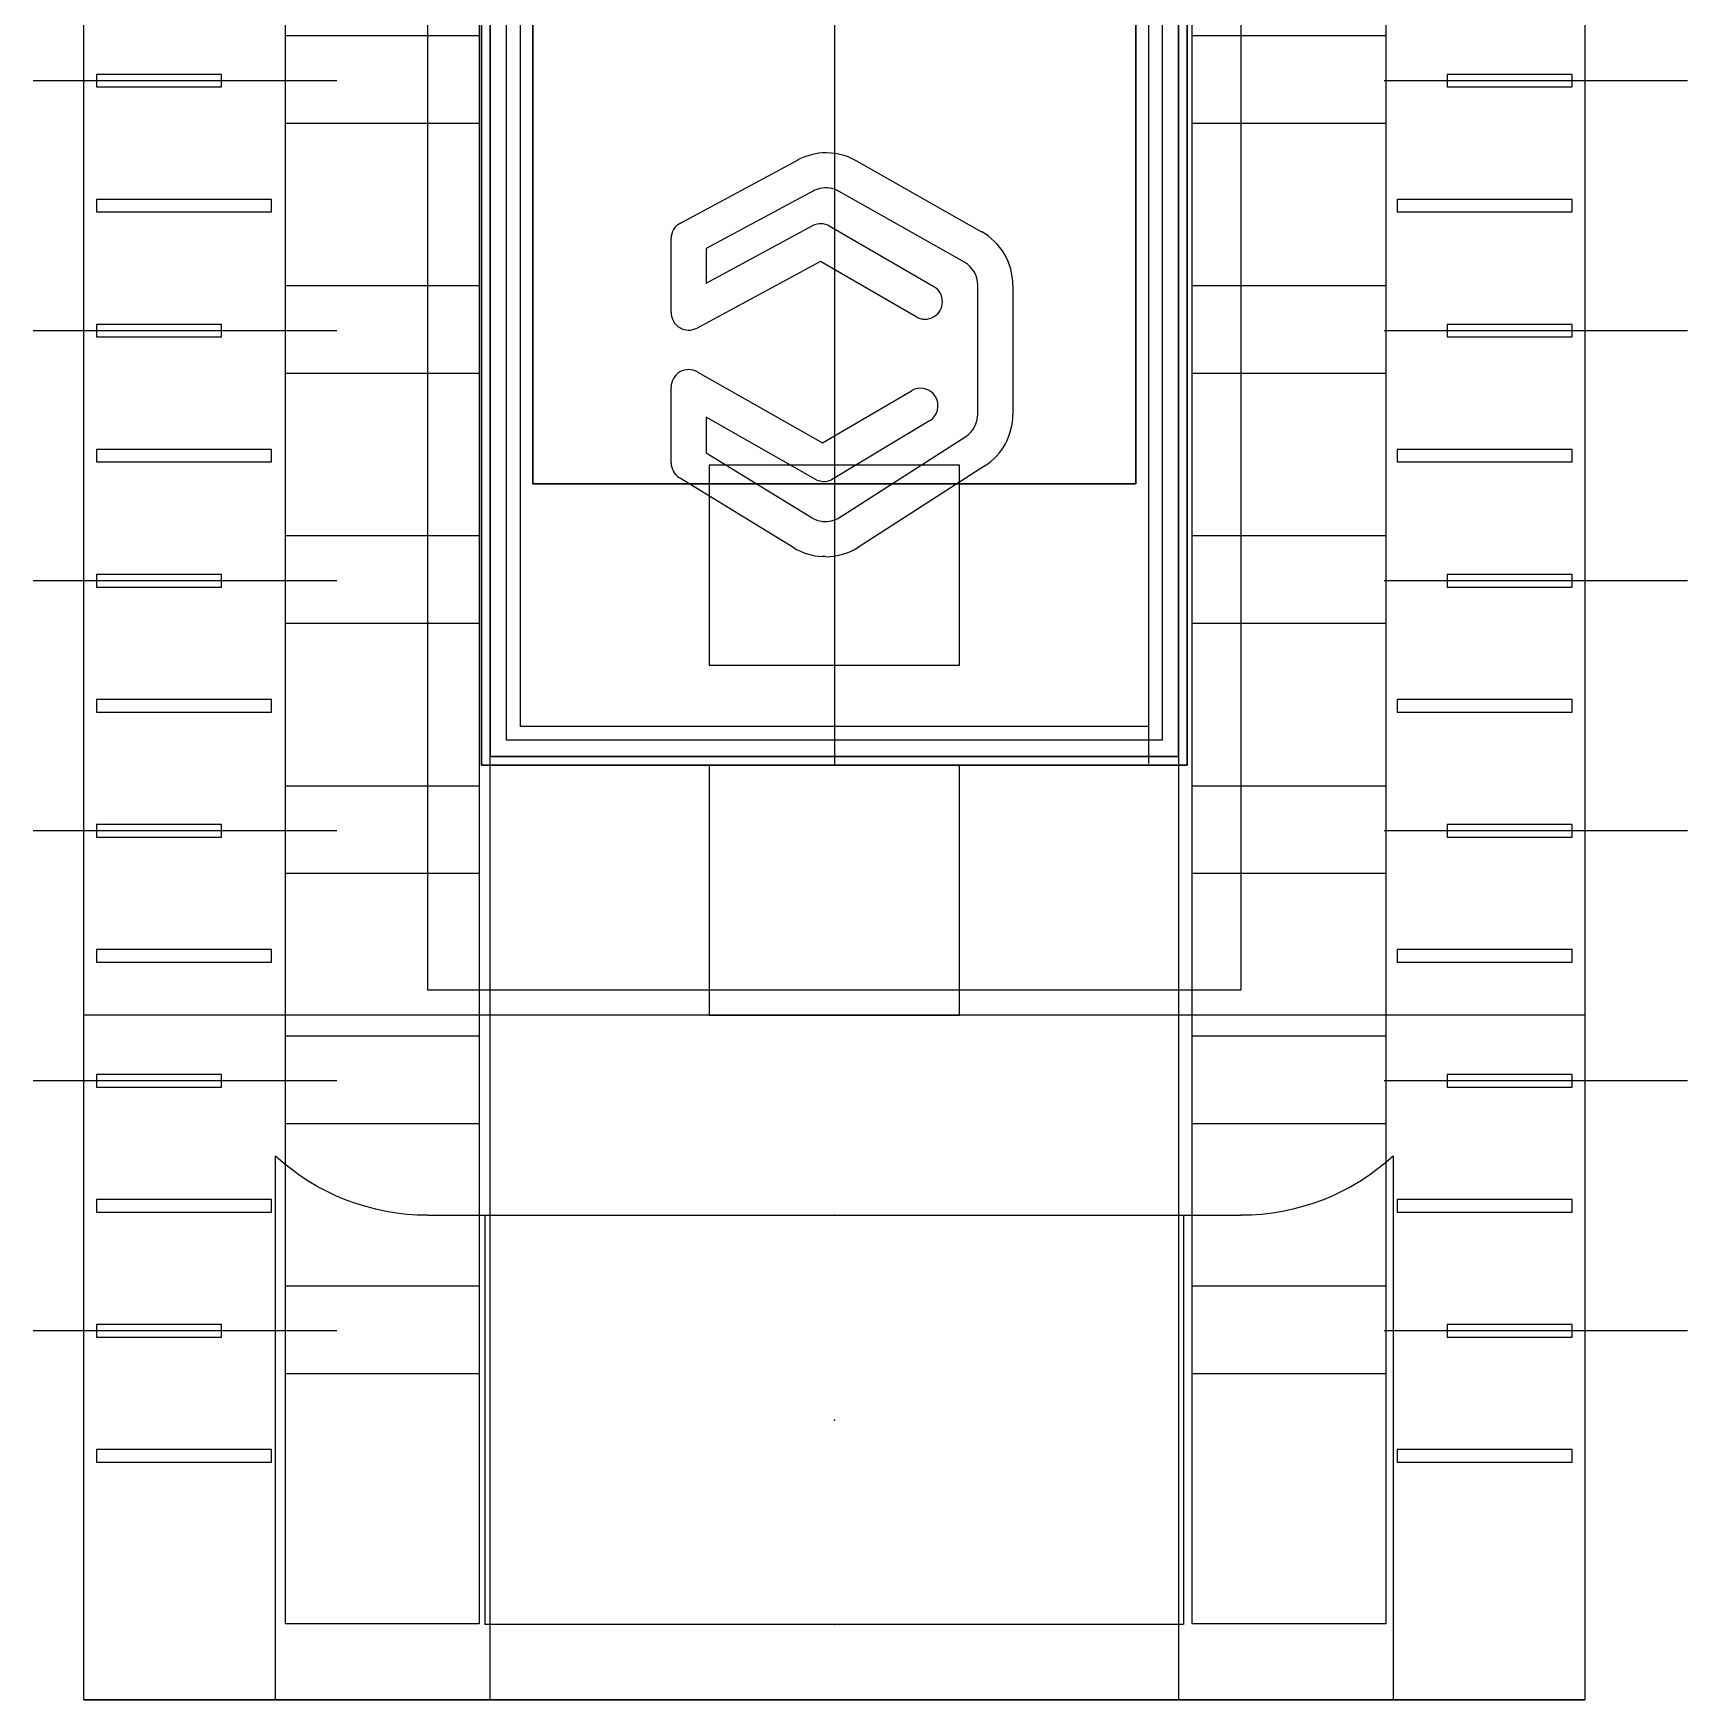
# Model space of a CAD drawing. Header units: centimetres. Extents: x -2.1 to 4.5, y -4.9 to 9.1.
# Drawn here: x -2.12 to 4.49, y -4.86 to 1.8 of the extents above; entities that cross this region are included whole.
import ezdxf

# ---------------------------------------------------------------- set-up
doc = ezdxf.new("R2010")
doc.units = ezdxf.units.CM
doc.header["$MEASUREMENT"] = 0
for name, color, linetype in [('Lineal v1_Outline', 7, 'Continuous'), ('TinyDigiStump v34_Deckel', 7, 'Continuous'), ('TinyDigiStump v34_Deckeltext', 7, 'Continuous'), ('TinyDigiStump v34_Sketch2', 7, 'Continuous'), ('TinyDigiStump v34_Sketch3', 7, 'Continuous'), ('TinyDigiStump v34_Sketch6', 7, 'Continuous'), ('TinyDigiStump v34_Sketch7', 7, 'Continuous'), ('TinyDigiStump v34_Sketch8', 7, 'Continuous'), ('TinyDigiStump v34_Text', 7, 'Continuous')]:
    doc.layers.add(name, color=color, linetype=linetype)

# ---------------------------------------------------------------- blocks, each defined once
blk = doc.blocks.new('Linealv1')
at = {"layer": 'Lineal v1_Outline'}
for p, q in [((-0.127, 7.968), (-0.127, 0)), ((2.284, 7.968), (-0.127, 7.968)), ((2.284, 0), (2.284, 7.968)), ((-0.127, 0), (2.284, 0))]:
    blk.add_line(p, q, dxfattribs=at)
blk.add_point((0, 0), dxfattribs=at)

msp = doc.modelspace()

# ---------------------------------------------------------------- linework, layer by layer
at = {"layer": 'TinyDigiStump v34_Deckel'}
for p, q in [((-0.297, 8.138, -0.1), (-0.297, -1.0899, -0.1)), ((2.454, 8.138, -0.1), (2.454, -4.862, -0.1)), ((-0.177, 8.018, -0.1), (-0.177, -0.1365, -0.1)), ((2.334, 8.018, -0.1), (2.334, -1.1177, -0.1)), ((-0.127, 0, -0.1), (-0.127, 7.968, -0.1)), ((2.284, 7.968, -0.1), (2.284, 0, -0.1)), ((2.284, 0, -0.1), (-0.127, 0, -0.1)), ((-0.297, -4.862, -0.1), (-0.297, -0.05, -0.1)), ((-0.177, -0.1365, -0.1), (-0.177, -0.9699, -0.1)), ((2.334, -0.9699, -0.1), (-0.177, -0.9699, -0.1)), ((-0.297, -1.0899, -0.1), (-0.177, -1.0899, -0.1)), ((-0.177, -1.0899, -0.1), (2.454, -1.0899, -0.1)), ((2.454, -4.862, -0.1), (-0.297, -4.862, -0.1))]:
    msp.add_line(p, q, dxfattribs=at)
at = {"layer": 'TinyDigiStump v34_Deckeltext'}
for p, q in [((-1.9215, -4.862, -0.22), (-1.9215, 9.138, -0.22)), ((-0.547, -2.0249, -0.22), (-0.547, 9.038, -0.22)), ((2.704, 9.038, -0.22), (2.704, -2.0249, -0.22)), ((-0.332, 8.173, -0.22), (-0.332, -1.1249, -0.22)), ((2.489, -1.1249, -0.22), (2.489, 8.173, -0.22)), ((-1.1161, 1.4416, -0.22), (-1.1161, 2.7934, -0.22)), ((-0.3413, 2.7934, -0.22), (-0.3413, 1.4416, -0.22)), ((2.5092, 1.4416, -0.22), (2.5092, 2.7934, -0.22)), ((3.2839, 2.7934, -0.22), (3.2839, 1.4416, -0.22)), ((-1.1161, 0.4416, -0.22), (-1.1161, 1.7934, -0.22)), ((-1.1161, 1.7934, -0.22), (-0.3413, 1.7934, -0.22)), ((-0.3413, 1.7934, -0.22), (-0.3413, 0.4416, -0.22)), ((2.5092, 0.4416, -0.22), (2.5092, 1.7934, -0.22)), ((2.5092, 1.7934, -0.22), (3.2839, 1.7934, -0.22)), ((3.2839, 1.7934, -0.22), (3.2839, 0.4416, -0.22)), ((-0.9101, 1.613, -0.22), (-2.1239, 1.613, -0.22)), ((-1.8715, 1.638, -0.22), (-1.8715, 1.588, -0.22)), ((-1.3715, 1.638, -0.22), (-1.8715, 1.638, -0.22)), ((-1.3715, 1.588, -0.22), (-1.3715, 1.638, -0.22)), ((4.4899, 1.613, -0.22), (3.2761, 1.613, -0.22)), ((4.0285, 1.638, -0.22), (3.5285, 1.638, -0.22)), ((3.5285, 1.638, -0.22), (3.5285, 1.588, -0.22)), ((4.0285, 1.588, -0.22), (4.0285, 1.638, -0.22)), ((-1.8715, 1.588, -0.22), (-1.3715, 1.588, -0.22)), ((3.5285, 1.588, -0.22), (4.0285, 1.588, -0.22)), ((-0.3413, 1.4416, -0.22), (-1.1161, 1.4416, -0.22)), ((3.2839, 1.4416, -0.22), (2.5092, 1.4416, -0.22)), ((0.4628, 1.0432, -0.22), (0.9342, 1.2967, -0.22)), ((1.1646, 1.2931, -0.22), (1.6674, 1.0091, -0.22)), ((-1.8715, 1.138, -0.22), (-1.8715, 1.088, -0.22)), ((-1.1715, 1.138, -0.22), (-1.8715, 1.138, -0.22)), ((-1.1715, 1.088, -0.22), (-1.1715, 1.138, -0.22)), ((0.9982, 1.1733, -0.22), (0.5662, 0.9413, -0.22)), ((1.5984, 0.8869, -0.22), (1.0888, 1.1745, -0.22)), ((3.3285, 1.138, -0.22), (3.3285, 1.088, -0.22)), ((4.0285, 1.138, -0.22), (3.3285, 1.138, -0.22)), ((4.0285, 1.088, -0.22), (4.0285, 1.138, -0.22)), ((-1.8715, 1.088, -0.22), (-1.1715, 1.088, -0.22)), ((3.3285, 1.088, -0.22), (4.0285, 1.088, -0.22)), ((0.5662, 0.8031, -0.22), (0.9903, 1.0322, -0.22)), ((1.03, 1.0402, -0.22), (1.03, 1.0403, -0.22)), ((1.0579, 1.0318, -0.22), (1.4761, 0.7897, -0.22)), ((0.4259, 0.6855, -0.22), (0.4259, 0.9815, -0.22)), ((0.5662, 0.9413, -0.22), (0.5662, 0.8031, -0.22)), ((1.0225, 0.8901, -0.22), (0.5294, 0.6238, -0.22)), ((1.03, 0.8858, -0.22), (1.0225, 0.8901, -0.22)), ((1.4058, 0.6682, -0.22), (1.0225, 0.8901, -0.22)), ((1.03, 0.8858, -0.22), (1.03, 0.8858, -0.22)), ((-1.1161, -0.5584, -0.22), (-1.1161, 0.7934, -0.22)), ((-1.1161, 0.7934, -0.22), (-0.3413, 0.7934, -0.22)), ((-0.3413, 0.7934, -0.22), (-0.3413, -0.5584, -0.22)), ((1.6518, 0.2781, -0.22), (1.6518, 0.7953, -0.22)), ((1.7922, 0.7953, -0.22), (1.7922, 0.2775, -0.22)), ((2.5092, 0.7934, -0.22), (3.2839, 0.7934, -0.22)), ((2.5092, -0.5584, -0.22), (2.5092, 0.7934, -0.22)), ((3.2839, 0.7934, -0.22), (3.2839, -0.5584, -0.22)), ((-0.9101, 0.613, -0.22), (-2.1239, 0.613, -0.22)), ((-1.3715, 0.638, -0.22), (-1.8715, 0.638, -0.22)), ((-1.8715, 0.638, -0.22), (-1.8715, 0.588, -0.22)), ((-1.3715, 0.588, -0.22), (-1.3715, 0.638, -0.22)), ((4.4899, 0.613, -0.22), (3.2761, 0.613, -0.22)), ((4.0285, 0.638, -0.22), (3.5285, 0.638, -0.22)), ((3.5285, 0.638, -0.22), (3.5285, 0.588, -0.22)), ((4.0285, 0.588, -0.22), (4.0285, 0.638, -0.22)), ((-1.8715, 0.588, -0.22), (-1.3715, 0.588, -0.22)), ((3.5285, 0.588, -0.22), (4.0285, 0.588, -0.22)), ((-0.3413, 0.4416, -0.22), (-1.1161, 0.4416, -0.22)), ((0.5307, 0.4483, -0.22), (1.0314, 0.1641, -0.22)), ((3.2839, 0.4416, -0.22), (2.5092, 0.4416, -0.22)), ((0.4259, 0.0847, -0.22), (0.4259, 0.3873, -0.22)), ((1.0314, 0.1641, -0.22), (1.3865, 0.3729, -0.22)), ((1.0087, 0.0157, -0.22), (0.5662, 0.2668, -0.22)), ((0.5662, 0.2668, -0.22), (0.5662, 0.124, -0.22)), ((1.4589, 0.2526, -0.22), (1.0669, 0.0165, -0.22)), ((-1.8715, 0.138, -0.22), (-1.8715, 0.088, -0.22)), ((-1.1715, 0.138, -0.22), (-1.8715, 0.138, -0.22)), ((-1.1715, 0.088, -0.22), (-1.1715, 0.138, -0.22)), ((1.099, -0.1342, -0.22), (1.604, 0.1905, -0.22)), ((4.0285, 0.138, -0.22), (3.3285, 0.138, -0.22)), ((3.3285, 0.138, -0.22), (3.3285, 0.088, -0.22)), ((4.0285, 0.088, -0.22), (4.0285, 0.138, -0.22)), ((-1.8715, 0.088, -0.22), (-1.1715, 0.088, -0.22)), ((0.5662, 0.124, -0.22), (0.9895, -0.1354, -0.22)), ((1.6804, 0.0726, -0.22), (1.1751, -0.2522, -0.22)), ((3.3285, 0.088, -0.22), (4.0285, 0.088, -0.22)), ((0.9168, -0.2554, -0.22), (0.4594, 0.0249, -0.22)), ((-1.1161, -0.2066, -0.22), (-0.3413, -0.2066, -0.22)), ((-1.1161, -1.5584, -0.22), (-1.1161, -0.2066, -0.22)), ((-0.3413, -0.2066, -0.22), (-0.3413, -1.5584, -0.22)), ((2.5092, -1.5584, -0.22), (2.5092, -0.2066, -0.22)), ((2.5092, -0.2066, -0.22), (3.2839, -0.2066, -0.22)), ((3.2839, -0.2066, -0.22), (3.2839, -1.5584, -0.22)), ((1.03, -0.2902, -0.22), (1.03, -0.2902, -0.22)), ((-0.9101, -0.387, -0.22), (-2.1239, -0.387, -0.22)), ((-1.3715, -0.362, -0.22), (-1.8715, -0.362, -0.22)), ((-1.8715, -0.362, -0.22), (-1.8715, -0.412, -0.22)), ((-1.3715, -0.412, -0.22), (-1.3715, -0.362, -0.22)), ((4.4899, -0.387, -0.22), (3.2761, -0.387, -0.22)), ((4.0285, -0.362, -0.22), (3.5285, -0.362, -0.22)), ((3.5285, -0.362, -0.22), (3.5285, -0.412, -0.22)), ((4.0285, -0.412, -0.22), (4.0285, -0.362, -0.22)), ((-1.8715, -0.412, -0.22), (-1.3715, -0.412, -0.22)), ((3.5285, -0.412, -0.22), (4.0285, -0.412, -0.22)), ((-0.3413, -0.5584, -0.22), (-1.1161, -0.5584, -0.22)), ((3.2839, -0.5584, -0.22), (2.5092, -0.5584, -0.22)), ((-1.1715, -0.862, -0.22), (-1.8715, -0.862, -0.22)), ((-1.8715, -0.862, -0.22), (-1.8715, -0.912, -0.22)), ((-1.1715, -0.912, -0.22), (-1.1715, -0.862, -0.22)), ((4.0285, -0.862, -0.22), (3.3285, -0.862, -0.22)), ((3.3285, -0.862, -0.22), (3.3285, -0.912, -0.22)), ((4.0285, -0.912, -0.22), (4.0285, -0.862, -0.22)), ((-1.8715, -0.912, -0.22), (-1.1715, -0.912, -0.22)), ((3.3285, -0.912, -0.22), (4.0285, -0.912, -0.22)), ((-0.332, -1.1249, -0.22), (2.489, -1.1249, -0.22)), ((-1.1161, -1.2066, -0.22), (-0.3413, -1.2066, -0.22)), ((-1.1161, -2.5584, -0.22), (-1.1161, -1.2066, -0.22)), ((-0.3413, -1.2066, -0.22), (-0.3413, -2.5584, -0.22)), ((2.5092, -1.2066, -0.22), (3.2839, -1.2066, -0.22)), ((2.5092, -2.5584, -0.22), (2.5092, -1.2066, -0.22)), ((3.2839, -1.2066, -0.22), (3.2839, -2.5584, -0.22)), ((-0.9101, -1.387, -0.22), (-2.1239, -1.387, -0.22)), ((-1.3715, -1.362, -0.22), (-1.8715, -1.362, -0.22)), ((-1.8715, -1.362, -0.22), (-1.8715, -1.412, -0.22)), ((-1.3715, -1.412, -0.22), (-1.3715, -1.362, -0.22)), ((4.4899, -1.387, -0.22), (3.2761, -1.387, -0.22)), ((4.0285, -1.362, -0.22), (3.5285, -1.362, -0.22)), ((3.5285, -1.362, -0.22), (3.5285, -1.412, -0.22)), ((4.0285, -1.412, -0.22), (4.0285, -1.362, -0.22)), ((-1.8715, -1.412, -0.22), (-1.3715, -1.412, -0.22)), ((3.5285, -1.412, -0.22), (4.0285, -1.412, -0.22)), ((-0.3413, -1.5584, -0.22), (-1.1161, -1.5584, -0.22)), ((3.2839, -1.5584, -0.22), (2.5092, -1.5584, -0.22)), ((-1.1715, -1.862, -0.22), (-1.8715, -1.862, -0.22)), ((-1.8715, -1.862, -0.22), (-1.8715, -1.912, -0.22)), ((-1.1715, -1.912, -0.22), (-1.1715, -1.862, -0.22)), ((4.0285, -1.862, -0.22), (3.3285, -1.862, -0.22)), ((3.3285, -1.862, -0.22), (3.3285, -1.912, -0.22)), ((4.0285, -1.912, -0.22), (4.0285, -1.862, -0.22)), ((-1.8715, -1.912, -0.22), (-1.1715, -1.912, -0.22)), ((3.3285, -1.912, -0.22), (4.0285, -1.912, -0.22)), ((2.704, -2.0249, -0.22), (-0.547, -2.0249, -0.22)), ((-1.1161, -3.5584, -0.22), (-1.1161, -2.2066, -0.22)), ((-1.1161, -2.2066, -0.22), (-0.3413, -2.2066, -0.22)), ((-0.3413, -2.2066, -0.22), (-0.3413, -3.5584, -0.22)), ((2.5092, -3.5584, -0.22), (2.5092, -2.2066, -0.22)), ((2.5092, -2.2066, -0.22), (3.2839, -2.2066, -0.22)), ((3.2839, -2.2066, -0.22), (3.2839, -3.5584, -0.22)), ((-0.9101, -2.387, -0.22), (-2.1239, -2.387, -0.22)), ((-1.3715, -2.362, -0.22), (-1.8715, -2.362, -0.22)), ((-1.8715, -2.362, -0.22), (-1.8715, -2.412, -0.22)), ((-1.3715, -2.412, -0.22), (-1.3715, -2.362, -0.22)), ((4.4899, -2.387, -0.22), (3.2761, -2.387, -0.22)), ((4.0285, -2.362, -0.22), (3.5285, -2.362, -0.22)), ((3.5285, -2.362, -0.22), (3.5285, -2.412, -0.22)), ((4.0285, -2.412, -0.22), (4.0285, -2.362, -0.22)), ((-1.8715, -2.412, -0.22), (-1.3715, -2.412, -0.22)), ((3.5285, -2.412, -0.22), (4.0285, -2.412, -0.22)), ((-0.3413, -2.5584, -0.22), (-1.1161, -2.5584, -0.22)), ((3.2839, -2.5584, -0.22), (2.5092, -2.5584, -0.22)), ((-1.1715, -2.862, -0.22), (-1.8715, -2.862, -0.22)), ((-1.8715, -2.862, -0.22), (-1.8715, -2.912, -0.22)), ((-1.1715, -2.912, -0.22), (-1.1715, -2.862, -0.22)), ((3.3285, -2.862, -0.22), (3.3285, -2.912, -0.22)), ((4.0285, -2.862, -0.22), (3.3285, -2.862, -0.22)), ((4.0285, -2.912, -0.22), (4.0285, -2.862, -0.22)), ((-1.8715, -2.912, -0.22), (-1.1715, -2.912, -0.22)), ((3.3285, -2.912, -0.22), (4.0285, -2.912, -0.22)), ((-1.1161, -3.2066, -0.22), (-0.3413, -3.2066, -0.22)), ((-1.1161, -4.5584, -0.22), (-1.1161, -3.2066, -0.22)), ((-0.3413, -3.2066, -0.22), (-0.3413, -4.5584, -0.22)), ((2.5092, -4.5584, -0.22), (2.5092, -3.2066, -0.22)), ((2.5092, -3.2066, -0.22), (3.2839, -3.2066, -0.22)), ((3.2839, -3.2066, -0.22), (3.2839, -4.5584, -0.22)), ((-0.9101, -3.387, -0.22), (-2.1239, -3.387, -0.22)), ((-1.3715, -3.362, -0.22), (-1.8715, -3.362, -0.22)), ((-1.8715, -3.362, -0.22), (-1.8715, -3.412, -0.22)), ((-1.3715, -3.412, -0.22), (-1.3715, -3.362, -0.22)), ((4.4899, -3.387, -0.22), (3.2761, -3.387, -0.22)), ((4.0285, -3.362, -0.22), (3.5285, -3.362, -0.22)), ((3.5285, -3.362, -0.22), (3.5285, -3.412, -0.22)), ((4.0285, -3.412, -0.22), (4.0285, -3.362, -0.22)), ((-1.8715, -3.412, -0.22), (-1.3715, -3.412, -0.22)), ((3.5285, -3.412, -0.22), (4.0285, -3.412, -0.22)), ((-0.3413, -3.5584, -0.22), (-1.1161, -3.5584, -0.22)), ((3.2839, -3.5584, -0.22), (2.5092, -3.5584, -0.22)), ((-1.1715, -3.862, -0.22), (-1.8715, -3.862, -0.22)), ((-1.8715, -3.862, -0.22), (-1.8715, -3.912, -0.22)), ((-1.1715, -3.912, -0.22), (-1.1715, -3.862, -0.22)), ((4.0285, -3.862, -0.22), (3.3285, -3.862, -0.22)), ((3.3285, -3.862, -0.22), (3.3285, -3.912, -0.22)), ((4.0285, -3.912, -0.22), (4.0285, -3.862, -0.22)), ((-1.8715, -3.912, -0.22), (-1.1715, -3.912, -0.22)), ((3.3285, -3.912, -0.22), (4.0285, -3.912, -0.22)), ((-0.3413, -4.5584, -0.22), (-1.1161, -4.5584, -0.22)), ((3.2839, -4.5584, -0.22), (2.5092, -4.5584, -0.22)), ((4.0785, -4.862, -0.22), (-1.9215, -4.862, -0.22))]:
    msp.add_line(p, q, dxfattribs=at)
for centre, radius, start, end in [((1.0484, 1.0777, -0.22), 0.247, 94.29247, 118.99914), ((1.0449, 1.08, -0.22), 0.2445, 60.40571, 93.49871), ((1.0445, 1.0792, -0.22), 0.1049, 97.63286, 120.25837), ((1.0449, 1.0793, -0.22), 0.1049, 55.86798, 97.80724), ((0.4961, 0.9814, -0.22), 0.0702, 118.25007, 179.89478), ((1.0234, 0.9708, -0.22), 0.0698, 84.58984, 118.49409), ((1.0239, 0.9702, -0.22), 0.0704, 58.808, 89.80129), ((1.5463, 0.7951, -0.22), 0.2459, 359.959, 60.58683), ((1.5464, 0.7952, -0.22), 0.1054, 359.937, 60.47664), ((1.4406, 0.7291, -0.22), 0.0702, 239.61692, 60.22701), ((0.4961, 0.6855, -0.22), 0.0701, 179.99204, 298.3817), ((0.4961, 0.3873, -0.22), 0.0702, 60.46126, 179.96994), ((1.4227, 0.3127, -0.22), 0.0702, 301.05833, 121.05832), ((1.5471, 0.2784, -0.22), 0.1047, 302.57581, 0.14786), ((1.5476, 0.278, -0.22), 0.2446, 302.60422, 0.13632), ((0.4961, 0.0847, -0.22), 0.0702, 180.01792, 238.48797), ((1.0353, 0.0803, -0.22), 0.0699, 247.5905, 268.0638), ((1.0377, 0.0815, -0.22), 0.0712, 266.15306, 294.16979), ((1.0433, -0.0456, -0.22), 0.1047, 262.68424, 303.30281), ((1.0435, -0.0445, -0.22), 0.1057, 239.30786, 262.63774), ((1.0439, -0.0434, -0.22), 0.2472, 239.03822, 266.75883), ((1.0436, -0.0464, -0.22), 0.2443, 269.89293, 302.89853)]:
    msp.add_arc(centre, radius, start, end, dxfattribs=at)
msp.add_open_spline([(1.0435, -0.2906, -0.22), (1.039, -0.2906, -0.22), (1.0345, -0.2905, -0.22), (1.03, -0.2902, -0.22)], degree=3, dxfattribs=at)
msp.add_point((0, 0, -0.22), dxfattribs=at)
at = {"layer": 'TinyDigiStump v34_Sketch2'}
for p, q in [((-1.9215, -4.862, 1.057), (-1.9215, 9.138, 1.057)), ((4.0785, 9.138, 1.057), (4.0785, -4.862, 1.057)), ((-0.332, -1.1249, 1.057), (-0.332, 8.173, 1.057)), ((-0.297, -1.0899, 1.057), (-0.297, 8.138, 1.057)), ((-0.297, 8.138, 1.057), (-0.297, -1.0899, 1.057)), ((1.0785, 8.173, 1.057), (1.0785, -1.1249, 1.057)), ((2.454, 8.138, 1.057), (2.454, -1.0899, 1.057)), ((2.454, 8.138, 1.057), (2.454, -4.862, 1.057)), ((2.489, 8.173, 1.057), (2.489, -1.1249, 1.057)), ((2.489, -1.1249, 1.057), (-0.332, -1.1249, 1.057)), ((2.454, -1.0899, 1.057), (-0.297, -1.0899, 1.057)), ((-0.177, -1.0899, 1.057), (2.454, -1.0899, 1.057)), ((1.5785, -1.1249, 1.057), (0.5785, -1.1249, 1.057)), ((0.5785, -1.1249, 1.057), (0.5785, -2.1249, 1.057)), ((1.5785, -2.1249, 1.057), (1.5785, -1.1249, 1.057)), ((4.0785, -2.1249, 1.057), (-1.9215, -2.1249, 1.057)), ((0.5785, -2.1249, 1.057), (1.5785, -2.1249, 1.057)), ((4.0785, -4.862, 1.057), (-1.9215, -4.862, 1.057)), ((2.454, -4.862, 1.057), (-0.297, -4.862, 1.057))]:
    msp.add_line(p, q, dxfattribs=at)
at = {"layer": 'TinyDigiStump v34_Sketch3'}
for p, q in [((-1.9215, -4.862, -0.22), (4.0785, -4.862, -0.22)), ((-1.9215, -4.862, 1.177), (-1.9215, -4.862, -0.22)), ((4.0785, -4.862, 1.177), (-1.9215, -4.862, 1.177)), ((-1.9215, -4.862, 1.177), (1.0785, -4.862, 1.177)), ((-1.6715, -4.862, 0.977), (-1.397, -4.862, 0.977)), ((-0.647, -4.862, 0.227), (-0.647, -4.862, -0.12)), ((1.0785, -4.862, -0.22), (-0.547, -4.862, -0.22)), ((2.454, -4.862, -0.1), (-0.297, -4.862, -0.1)), ((1.0785, -4.862, -0.22), (2.704, -4.862, -0.22)), ((4.0785, -4.862, 1.177), (1.0785, -4.862, 1.177)), ((1.0785, -4.862, 1.177), (1.0785, -4.862, -0.22)), ((2.804, -4.862, 0.227), (2.804, -4.862, -0.12)), ((3.8285, -4.862, 0.977), (3.554, -4.862, 0.977)), ((4.0785, -4.862, -0.22), (4.0785, -4.862, 1.177)), ((4.0785, -4.862, 1.227), (4.0785, -4.862, 1.177))]:
    msp.add_line(p, q, dxfattribs=at)
at = {"layer": 'TinyDigiStump v34_Sketch3', "extrusion": (5.92119e-16, -1, 0)}
for centre, radius, start, end in [((-1.6715, 1.227, 4.862), 0.25, 180, 270), ((-1.397, 0.227, 4.862), 0.75, 360, 90), ((-0.547, -0.12, 4.862), 0.1, 180, 270), ((2.704, -0.12, 4.862), 0.1, 270, 0), ((3.554, 0.227, 4.862), 0.75, 90, 180), ((3.8285, 1.227, 4.862), 0.25, 270, 0)]:
    msp.add_arc(centre, radius, start, end, dxfattribs=at)
at = {"layer": 'TinyDigiStump v34_Sketch3'}
msp.add_point((0, -4.862), dxfattribs=at)
at = {"layer": 'TinyDigiStump v34_Sketch6'}
for p, q in [((2.454, -1.0899, 0.4), (-0.297, -1.0899, 0.4)), ((-0.297, -1.0899, 0.4), (-0.297, -1.0899, -0.22)), ((-0.297, -1.0899, -0.22), (2.454, -1.0899, -0.22)), ((0.3285, -1.0899, 0.2), (1.8285, -1.0899, 0.2)), ((0.3285, -1.0899, 0.2), (0.3285, -1.0899, 0.1896)), ((0.3285, -1.0899, -0.08), (1.8285, -1.0899, -0.08)), ((0.3285, -1.0899, 0.1896), (0.3285, -1.0899, -0.08)), ((0.5628, -1.0899, -0.1738), (1.5942, -1.0899, -0.1738)), ((1.0464, -1.0899, 0.13), (1.1106, -1.0899, 0.13)), ((1.0464, -1.0899, 0.13), (1.1106, -1.0899, 0.13)), ((1.1106, -1.0899, 0.13), (1.0464, -1.0899, 0.13)), ((1.0785, -1.0899, 0.13), (1.0785, -1.0899, 0.623)), ((1.8285, -1.0899, 0.2), (1.8285, -1.0899, -0.08)), ((2.454, -1.0899, -0.22), (2.454, -1.0899, 0.4))]:
    msp.add_line(p, q, dxfattribs=at)
at = {"layer": 'TinyDigiStump v34_Sketch6', "extrusion": (0, -1, 0)}
for centre, start, end in [((1.0551, -0.42, 1.0899), 90, 152.51357), ((1.1019, -0.42, 1.0899), 27.48643, 90)]:
    msp.add_arc(centre, 0.55, start, end, dxfattribs=at)
at = {"layer": 'TinyDigiStump v34_Sketch6'}
msp.add_point((0, -1.0899), dxfattribs=at)
at = {"layer": 'TinyDigiStump v34_Sketch7'}
for p, q in [((2.454, -1.0899, 0.08), (2.454, 8.138, 0.08)), ((2.454, 8.138, 0.4), (2.454, -1.0899, 0.4)), ((2.454, -1.0899, -0.22), (2.454, 8.138, -0.22)), ((2.454, -0.0899, 0.18), (2.454, 1.4101, 0.18)), ((2.454, 1.4101, 0.18), (2.454, 1.4101, -0.02)), ((2.454, 1.4101, -0.02), (2.454, -0.0899, -0.02)), ((2.454, -0.0899, -0.02), (2.454, -0.0899, 0.18)), ((2.454, -1.0899, 0.4), (2.454, -1.0899, -0.22))]:
    msp.add_line(p, q, dxfattribs=at)
msp.add_point((2.454, 0), dxfattribs=at)
at = {"layer": 'TinyDigiStump v34_Sketch8'}
for p, q in [((-0.332, -1.1249, 1.057), (-0.332, 8.173, 1.057)), ((-0.332, 8.173, 1.057), (-0.332, -1.1249, 1.057)), ((1.0785, 8.173, 1.057), (1.0785, -1.1249, 1.057)), ((2.489, 8.173, 1.057), (2.489, -1.1249, 1.057)), ((2.489, -1.1249, 1.057), (2.489, 8.173, 1.057)), ((-0.232, -1.0249, 1.057), (-0.232, 8.073, 1.057)), ((2.389, 8.073, 1.057), (2.389, -1.0249, 1.057)), ((0.5785, 0.0751, 1.057), (0.5785, -0.7249, 1.057)), ((1.5785, 0.0751, 1.057), (0.5785, 0.0751, 1.057)), ((1.5785, -0.7249, 1.057), (1.5785, 0.0751, 1.057)), ((0.5785, -0.7249, 1.057), (1.5785, -0.7249, 1.057)), ((2.389, -1.0249, 1.057), (-0.232, -1.0249, 1.057)), ((-0.332, -1.1249, 1.057), (0.4785, -1.1249, 1.057)), ((2.489, -1.1249, 1.057), (-0.332, -1.1249, 1.057)), ((0.5672, -1.1249, 1.057), (0.4785, -1.1249, 1.057)), ((1.0551, -1.1249, 1.057), (0.5672, -1.1249, 1.057)), ((1.1019, -1.1249, 1.057), (1.0551, -1.1249, 1.057)), ((1.1019, -1.1249, 1.057), (1.5898, -1.1249, 1.057)), ((1.6785, -1.1249, 1.057), (1.5898, -1.1249, 1.057)), ((1.6785, -1.1249, 1.057), (2.489, -1.1249, 1.057))]:
    msp.add_line(p, q, dxfattribs=at)
msp.add_point((0, 0, 1.057), dxfattribs=at)
at = {"layer": 'TinyDigiStump v34_Text'}
for p, q in [((-0.297, -4.862, 0.937), (-0.297, -0.05, 0.937)), ((-1.1553, -4.862, 0.937), (-1.1553, -2.6882, 0.937)), ((3.3123, -2.6882, 0.937), (3.3123, -4.862, 0.937)), ((-0.547, -2.9249, 0.937), (2.704, -2.9249, 0.937)), ((-0.3178, -2.9249, 0.937), (2.4748, -2.9249, 0.937)), ((-0.3178, -4.562, 0.937), (-0.3178, -2.9249, 0.937)), ((2.4748, -2.9249, 0.937), (2.4748, -4.562, 0.937)), ((2.4748, -4.562, 0.937), (-0.3178, -4.562, 0.937)), ((3.3123, -4.862, 0.937), (-1.1553, -4.862, 0.937)), ((1.0785, -4.862, 0.937), (2.704, -4.862, 0.937))]:
    msp.add_line(p, q, dxfattribs=at)
at = {"layer": 'TinyDigiStump v34_Text', "extrusion": (0, 0, -1)}
for centre, start, end in [((0.547, -2.0249, -0.937), 270, 312.52659), ((-2.704, -2.0249, -0.937), 227.47341, 270)]:
    msp.add_arc(centre, 0.9, start, end, dxfattribs=at)
at = {"layer": 'TinyDigiStump v34_Text'}
for p in [(0, 0, 0.937), (1.0785, -2.9249, 0.937), (1.0785, -3.7435, 0.937), (1.0785, -4.562, 0.937)]:
    msp.add_point(p, dxfattribs=at)

# ---------------------------------------------------------------- block references
msp.add_blockref('Linealv1', (0, 0))

doc.saveas('drawing.dxf')
